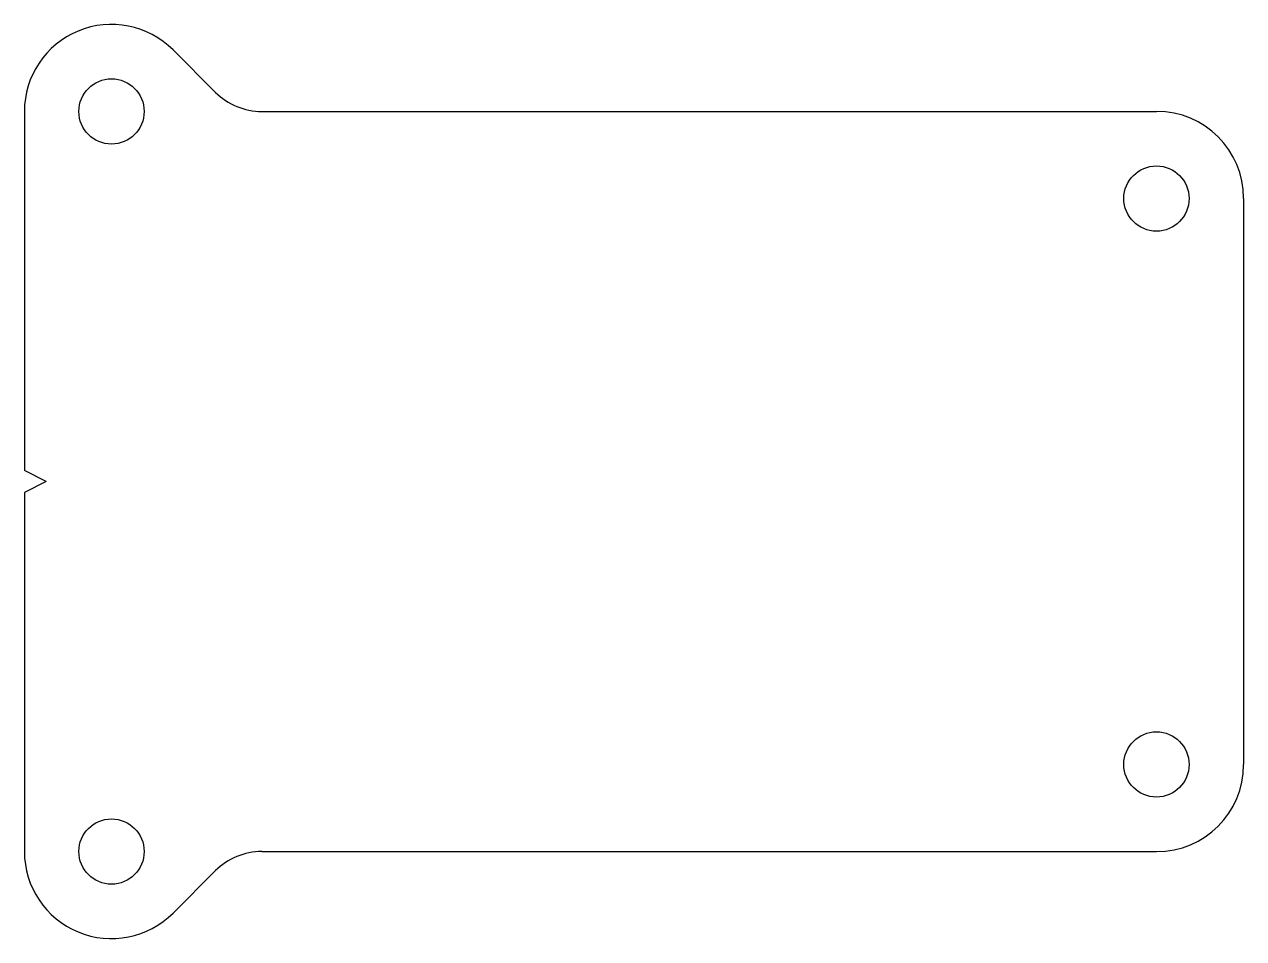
# Model space of a CAD drawing. Extents: x 259.03 to 266.03, y 188.41 to 193.66.
import ezdxf

# ---------------------------------------------------------------- set-up
doc = ezdxf.new("R2010")
doc.units = 0
doc.header["$MEASUREMENT"] = 0
doc.layers.add('CUT', color=7, linetype='CONTINUOUS')

msp = doc.modelspace()

# ---------------------------------------------------------------- linework, layer by layer
at = {"layer": 'CUT', "color": 7, "linetype": 'CONTINUOUS', "ltscale": 12}
for p, q in [((259.8801, 193.5115), (260.1242, 193.2675)), ((259.0261, 193.1576), (259.0261, 191.0951)), ((260.3893, 193.1576), (265.5263, 193.1581)), ((266.0267, 192.6576), (266.0267, 189.4076)), ((259.1511, 191.0326), (259.0261, 191.0951)), ((259.1511, 191.0326), (259.0261, 190.9701)), ((259.0261, 190.9701), (259.0261, 188.9076)), ((260.3893, 188.9076), (265.5263, 188.9072)), ((259.8801, 188.5538), (260.1242, 188.7978))]:
    msp.add_line(p, q, dxfattribs=at)
for centre in [(259.5263, 193.1576), (265.5263, 192.6576), (265.5263, 189.4076), (259.5263, 188.9076)]:
    msp.add_circle(centre, 0.1875, dxfattribs=at)
for centre, radius, start, end in [((259.5263, 193.1576), 0.5001, 45, 180), ((260.3893, 193.5326), 0.375, 225, 270), ((265.5263, 192.6576), 0.5004, 0, 90), ((265.5263, 189.4076), 0.5004, 270, 360), ((259.5263, 188.9076), 0.5001, 180, 315), ((260.3893, 188.5326), 0.375, 90, 135)]:
    msp.add_arc(centre, radius, start, end, dxfattribs=at)

doc.saveas('drawing.dxf')
